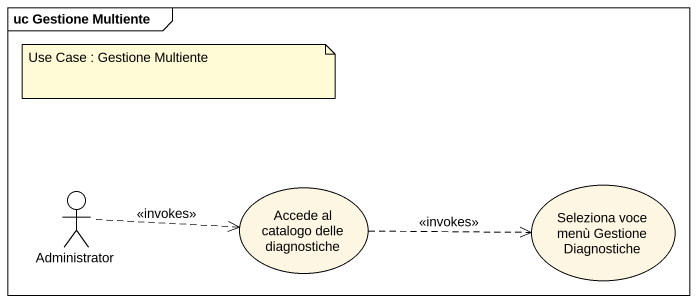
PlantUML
@startuml
mainframe uc Gestione Multiente
actor Administrator
usecase "Accede al catalogo delle diagnostiche" as Accede_al_catalogo_delle
usecase "Seleziona voce menù Gestione Diagnostiche" as Seleziona_voce_menù
Administrator .right.> Accede_al_catalogo_delle : <<invokes>>
Accede_al_catalogo_delle .right.> Seleziona_voce_menù : <<invokes>>
note as N1
  Use Case : Gestione Multiente
end note
@enduml
